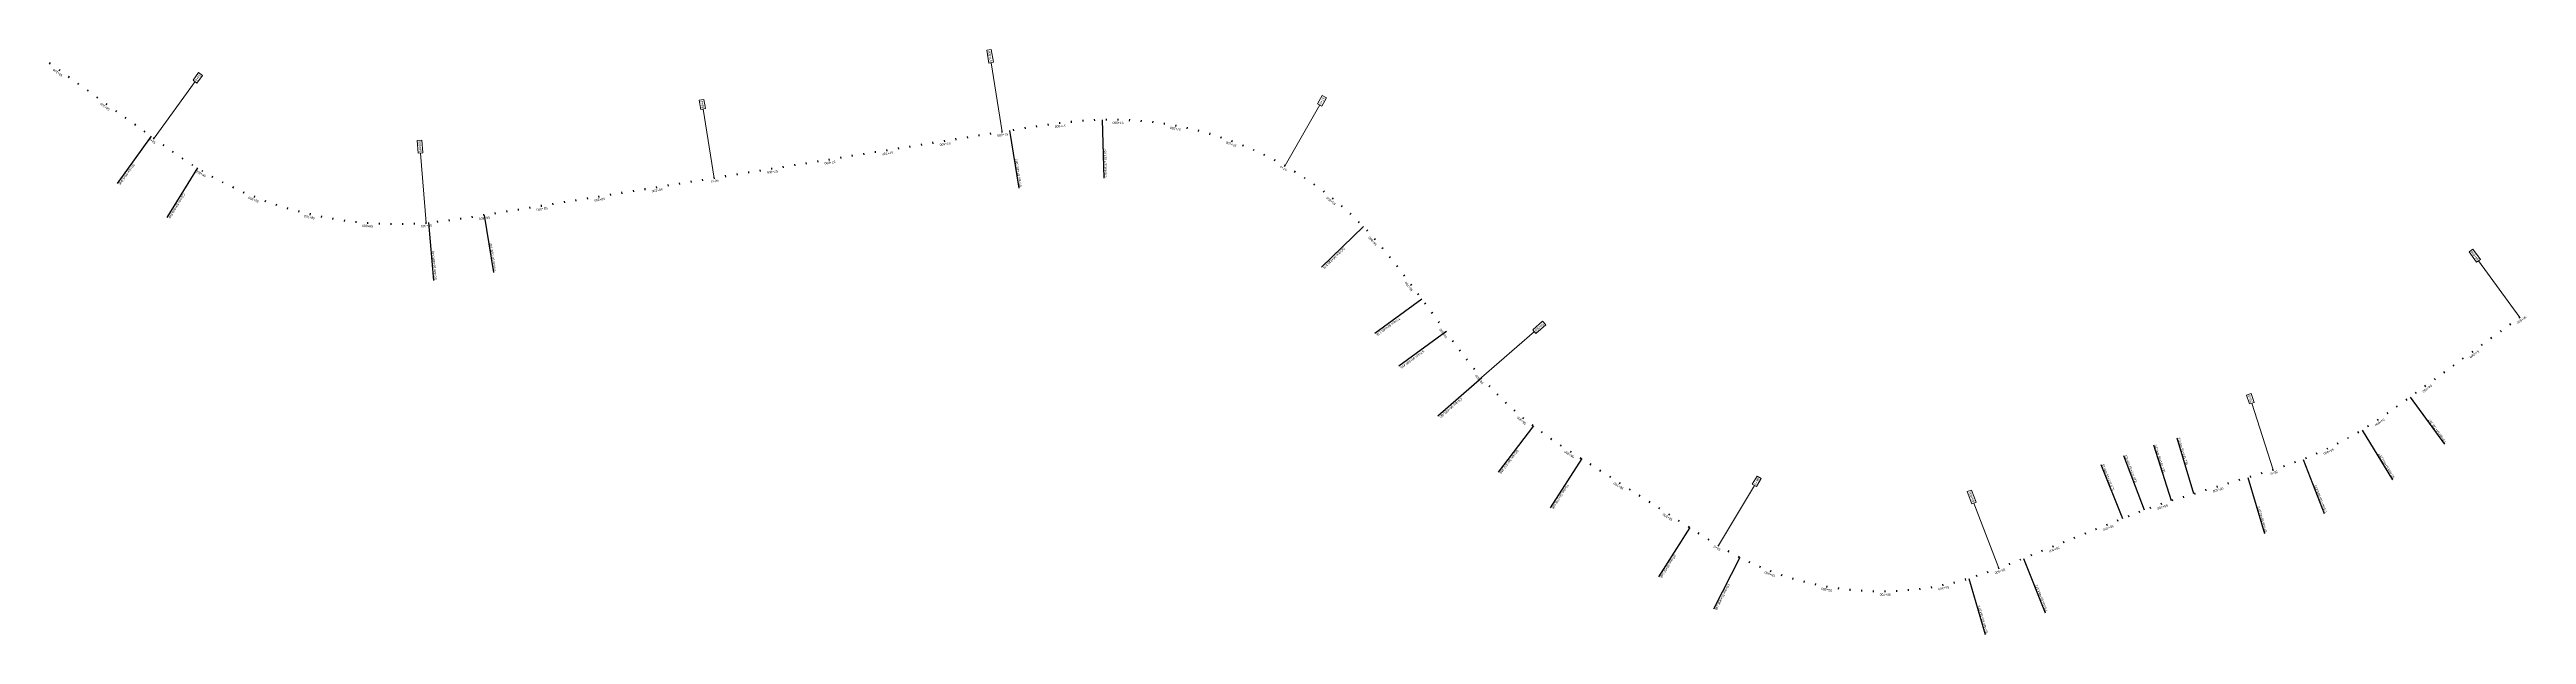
# Model space of a CAD drawing. Header units: metres. Extents: x 286368 to 330619, y 7396693 to 7466163.
# Drawn here: x 309043 to 313290, y 7431818 to 7432822 of the extents above; entities that cross this region are included whole.
import ezdxf

# ---------------------------------------------------------------- set-up
doc = ezdxf.new("R2010")
doc.units = ezdxf.units.M
doc.header["$MEASUREMENT"] = 0
for name, color, linetype, lineweight in [('U-HZ-ESTACAS', 3, 'Continuous', 30), ('U-HZ-KM', 1, 'Continuous', 20), ('U-HZ-NOTAVEIS', 2, 'Continuous', 30)]:
    doc.layers.add(name, color=color, linetype=linetype, lineweight=lineweight)
doc.layers.add('U-HZ-TRAÇO', color=3, linetype='TIC_LINE')
doc.styles.add('ARIAL', font='arial.ttf')
doc.styles.get("Standard").update_dxf_attribs({"font": 'arial.ttf'})
doc.linetypes.add('TIC_LINE', pattern='A,3.5,-0.25,["TIC",Standard,S=0.175,R=0,X=-0.05,Y=-0.1],-0.5', length=4.25)

# ---------------------------------------------------------------- blocks, each defined once
blk = doc.blocks.new('AeccTickLine')
at = {"layer": 'U-HZ-TRAÇO', "lineweight": -2}
blk.add_line((0, 1), (0, -1), dxfattribs=at)

msp = doc.modelspace()

# ---------------------------------------------------------------- linework, layer by layer
at = {"layer": 'U-HZ-KM', "linetype": 'Continuous', "lineweight": 0}
for p, q in [((310657.7, 7432822.3), (310649.8, 7432821)), ((310649.8, 7432821), (310653.3, 7432799)), ((310661.3, 7432800.3), (310657.7, 7432822.3)), ((309222.4, 7432669.8), (309292.6, 7432767.1)), ((309298.7, 7432782.5), (309289.3, 7432769.5)), ((309289.3, 7432769.5), (309295.9, 7432764.7)), ((309295.9, 7432764.7), (309305.3, 7432777.8)), ((309305.3, 7432777.8), (309298.7, 7432782.5)), ((310653.3, 7432799), (310661.3, 7432800.3)), ((310676.4, 7432681.1), (310657.3, 7432799.6)), ((310165.1, 7432736.6), (310157.1, 7432735.3)), ((310157.1, 7432735.3), (310159.7, 7432719.4)), ((310167.7, 7432720.7), (310165.1, 7432736.6)), ((311161.3, 7432622.9), (311220.8, 7432727.1)), ((311225.2, 7432743.1), (311217.2, 7432729.1)), ((311217.2, 7432729.1), (311224.3, 7432725.1)), ((311224.3, 7432725.1), (311232.2, 7432739.1)), ((311232.2, 7432739.1), (311225.2, 7432743.1)), ((310159.7, 7432719.4), (310167.7, 7432720.7)), ((310182.8, 7432601.6), (310163.7, 7432720.1)), ((309681.5, 7432666.9), (309673.4, 7432666.3)), ((309673.4, 7432666.3), (309675.2, 7432644.1)), ((309675.2, 7432644.1), (309683.3, 7432644.7)), ((309688.8, 7432524.7), (309679.2, 7432644.4)), ((309683.3, 7432644.7), (309681.5, 7432666.9)), ((313197.8, 7432479.8), (313191.2, 7432475.1)), ((313191.2, 7432475.1), (313204.3, 7432457)), ((313210.9, 7432461.8), (313197.8, 7432479.8)), ((313204.3, 7432457), (313210.9, 7432461.8)), ((313278.2, 7432362.3), (313207.6, 7432459.4)), ((311603, 7432355.8), (311586.2, 7432341.1)), ((311591.5, 7432335), (311608.3, 7432349.7)), ((311608.3, 7432349.7), (311603, 7432355.8)), ((311498.4, 7432259.3), (311588.9, 7432338.1)), ((311586.2, 7432341.1), (311591.5, 7432335)), ((312817.7, 7432231.7), (312810, 7432229.2)), ((312810, 7432229.2), (312814.9, 7432213.9)), ((312814.9, 7432213.9), (312822.6, 7432216.4)), ((312822.6, 7432216.4), (312817.7, 7432231.7)), ((312855.2, 7432100.8), (312818.7, 7432215.1)), ((311970.7, 7432090), (311962.5, 7432076.2)), ((311977.7, 7432085.9), (311970.7, 7432090)), ((311904.7, 7431970.9), (311966, 7432074.1)), ((311962.5, 7432076.2), (311969.5, 7432072)), ((311969.5, 7432072), (311977.7, 7432085.9)), ((312338.4, 7432066.2), (312330.8, 7432063.4)), ((312330.8, 7432063.4), (312338.7, 7432042.5)), ((312346.3, 7432045.4), (312338.4, 7432066.2)), ((312338.7, 7432042.5), (312346.3, 7432045.4)), ((312385.1, 7431931.8), (312342.5, 7432043.9))]:
    msp.add_line(p, q, dxfattribs=at)
at = {"layer": 'U-HZ-NOTAVEIS', "color": 1, "linetype": 'Continuous', "lineweight": -3}
for p, q in [((310689.2, 7432683.2), (310705.1, 7432584.5)), ((310848, 7432701.6), (310850.6, 7432601.6)), ((309217.6, 7432673.3), (309159, 7432592.2)), ((309296.7, 7432619), (309244.4, 7432533.8)), ((309693, 7432525.1), (309701.6, 7432425.5)), ((309788.1, 7432538), (309804, 7432439.3)), ((311295.6, 7432518.4), (311223.7, 7432448.9)), ((311396, 7432393.9), (311315.4, 7432334.6)), ((311437.3, 7432337.7), (311356.7, 7432278.5)), ((311498.7, 7432258.9), (311423.4, 7432193.1)), ((313090.3, 7432225.8), (313149.1, 7432144.9)), ((311587.1, 7432176.1), (311526.5, 7432096.6)), ((312681.4, 7432047.9), (312650.6, 7432143)), ((312719.6, 7432059.7), (312690.7, 7432155.4)), ((313007.9, 7432169.1), (313060.2, 7432083.8)), ((311669.9, 7432120), (311616.1, 7432035.7)), ((312597.6, 7432016.9), (312560.3, 7432109.6)), ((312634.8, 7432031.5), (312599.4, 7432125)), ((312811.8, 7432087.5), (312840.6, 7431991.7)), ((312906.7, 7432118.8), (312943, 7432025.7)), ((311855.4, 7432001.7), (311801.6, 7431917.4)), ((311941.3, 7431950.6), (311895.7, 7431861.6)), ((312427.4, 7431948.4), (312464.7, 7431855.6)), ((312333.5, 7431914.1), (312361.9, 7431818.2))]:
    msp.add_line(p, q, dxfattribs=at)

# ---------------------------------------------------------------- block references
at = {"layer": 'U-HZ-TRAÇO', "linetype": 'Continuous', "lineweight": -3}
for p, xscale, yscale, zscale, rotation in [((309044, 7432798.5), 1.5, 1.5, 1.5, 144.1785298639419), ((309060.2, 7432786.8), 1.5, 1.5, 1.5, 144.1785298639419), ((309076.4, 7432775.1), 1.5, 1.5, 1.5, 144.1785298639419), ((309092.7, 7432763.4), 1.5, 1.5, 1.5, 144.1785298639419), ((309108.9, 7432751.7), 1.5, 1.5, 1.5, 144.1785298639419), ((309125.1, 7432740), 1.5, 1.5, 1.5, 144.1785298639419), ((309141.3, 7432728.3), 1.5, 1.5, 1.5, 144.1785298639419), ((309157.5, 7432716.6), 1.5, 1.5, 1.5, 144.1785298639419), ((309173.7, 7432704.9), 1.5, 1.5, 1.5, 144.1785298639419), ((309190, 7432693.2), 1.5, 1.5, 1.5, 144.1785298639419), ((309206.2, 7432681.5), 1.5, 1.5, 1.5, 144.1785298639419), ((310676.4, 7432681.1), 1.5, 1.5, 1.5, 189.15200015637), ((310696.1, 7432684.3), 1.5, 1.5, 1.5, 189.1371407247507), ((310715.9, 7432687.5), 1.5, 1.5, 1.5, 188.9335435493269), ((310735.7, 7432690.5), 1.5, 1.5, 1.5, 188.4912139592651), ((310755.4, 7432693.3), 1.5, 1.5, 1.5, 187.8101519545654), ((310775.3, 7432695.9), 1.5, 1.5, 1.5, 186.8903575352279), ((310795.2, 7432698.1), 1.5, 1.5, 1.5, 185.7318307012527), ((310815.1, 7432699.9), 1.5, 1.5, 1.5, 184.3345714526396), ((310835, 7432701.1), 1.5, 1.5, 1.5, 182.6985797893887), ((310855, 7432701.7), 1.5, 1.5, 1.5, 180.8387151433473), ((310875, 7432701.7), 1.5, 1.5, 1.5, 178.9288558262307), ((310895, 7432701), 1.5, 1.5, 1.5, 177.0189965091092), ((310915, 7432699.6), 1.5, 1.5, 1.5, 175.1091371919912), ((310934.9, 7432697.6), 1.5, 1.5, 1.5, 173.1992778748739), ((310954.7, 7432694.9), 1.5, 1.5, 1.5, 171.2894185577523), ((310974.4, 7432691.5), 1.5, 1.5, 1.5, 169.3795592406367), ((310994, 7432687.5), 1.5, 1.5, 1.5, 167.4696999235224), ((311013.4, 7432682.8), 1.5, 1.5, 1.5, 165.5598406064095), ((309222.4, 7432669.8), 1.5, 1.5, 1.5, 144.1947733957495), ((309238.6, 7432658.1), 1.5, 1.5, 1.5, 144.4876468114957), ((309255, 7432646.6), 1.5, 1.5, 1.5, 145.1478008651463), ((310419.7, 7432639.8), 1.5, 1.5, 1.5, 189.15200015637), ((310439.4, 7432643), 1.5, 1.5, 1.5, 189.15200015637), ((310459.2, 7432646.1), 1.5, 1.5, 1.5, 189.15200015637), ((310478.9, 7432649.3), 1.5, 1.5, 1.5, 189.15200015637), ((310498.7, 7432652.5), 1.5, 1.5, 1.5, 189.15200015637), ((310518.4, 7432655.7), 1.5, 1.5, 1.5, 189.15200015637), ((310538.2, 7432658.9), 1.5, 1.5, 1.5, 189.15200015637), ((310557.9, 7432662.1), 1.5, 1.5, 1.5, 189.15200015637), ((310577.7, 7432665.2), 1.5, 1.5, 1.5, 189.15200015637), ((310597.4, 7432668.4), 1.5, 1.5, 1.5, 189.15200015637), ((310617.2, 7432671.6), 1.5, 1.5, 1.5, 189.15200015637), ((310636.9, 7432674.8), 1.5, 1.5, 1.5, 189.15200015637), ((310656.6, 7432678), 1.5, 1.5, 1.5, 189.15200015637), ((311032.7, 7432677.5), 1.5, 1.5, 1.5, 163.6499812892674), ((311051.8, 7432671.6), 1.5, 1.5, 1.5, 161.7401219721732), ((311070.7, 7432665), 1.5, 1.5, 1.5, 159.8302626550526), ((311089.4, 7432657.8), 1.5, 1.5, 1.5, 157.9204033379091), ((311107.8, 7432650), 1.5, 1.5, 1.5, 156.0105440208052), ((311125.9, 7432641.5), 1.5, 1.5, 1.5, 154.1006847036672), ((309271.5, 7432635.3), 1.5, 1.5, 1.5, 146.1752355567014), ((309288.2, 7432624.4), 1.5, 1.5, 1.5, 147.5699508861608), ((309305.3, 7432613.9), 1.5, 1.5, 1.5, 149.2865110898275), ((309322.6, 7432603.9), 1.5, 1.5, 1.5, 151.0494581517379), ((310143.3, 7432595.2), 1.5, 1.5, 1.5, 189.15200015637), ((310163, 7432598.4), 1.5, 1.5, 1.5, 189.15200015637), ((310182.8, 7432601.6), 1.5, 1.5, 1.5, 189.15200015637), ((310202.5, 7432604.8), 1.5, 1.5, 1.5, 189.15200015637), ((310222.2, 7432608), 1.5, 1.5, 1.5, 189.15200015637), ((310242, 7432611.2), 1.5, 1.5, 1.5, 189.15200015637), ((310261.7, 7432614.3), 1.5, 1.5, 1.5, 189.15200015637), ((310281.5, 7432617.5), 1.5, 1.5, 1.5, 189.15200015637), ((310301.2, 7432620.7), 1.5, 1.5, 1.5, 189.15200015637), ((310321, 7432623.9), 1.5, 1.5, 1.5, 189.15200015637), ((310340.7, 7432627.1), 1.5, 1.5, 1.5, 189.15200015637), ((310360.5, 7432630.2), 1.5, 1.5, 1.5, 189.15200015637), ((310380.2, 7432633.4), 1.5, 1.5, 1.5, 189.15200015637), ((310400, 7432636.6), 1.5, 1.5, 1.5, 189.15200015637), ((311143.7, 7432632.5), 1.5, 1.5, 1.5, 152.1908253865547), ((311161.3, 7432622.9), 1.5, 1.5, 1.5, 150.2809660694569), ((311178.5, 7432612.7), 1.5, 1.5, 1.5, 148.3711067523373), ((311195.3, 7432601.9), 1.5, 1.5, 1.5, 146.4612474352273), ((309340.3, 7432594.5), 1.5, 1.5, 1.5, 152.8124052136483), ((309358.2, 7432585.7), 1.5, 1.5, 1.5, 154.5753522755911), ((309376.4, 7432577.3), 1.5, 1.5, 1.5, 156.3382993375137), ((309394.8, 7432569.6), 1.5, 1.5, 1.5, 158.1012463994485), ((309413.5, 7432562.4), 1.5, 1.5, 1.5, 159.8641934613642), ((309432.4, 7432555.8), 1.5, 1.5, 1.5, 161.6271405232926), ((309886.6, 7432553.9), 1.5, 1.5, 1.5, 189.15200015637), ((309906.3, 7432557.1), 1.5, 1.5, 1.5, 189.15200015637), ((309926.1, 7432560.3), 1.5, 1.5, 1.5, 189.15200015637), ((309945.8, 7432563.4), 1.5, 1.5, 1.5, 189.15200015637), ((309965.6, 7432566.6), 1.5, 1.5, 1.5, 189.15200015637), ((309985.3, 7432569.8), 1.5, 1.5, 1.5, 189.15200015637), ((310005, 7432573), 1.5, 1.5, 1.5, 189.15200015637), ((310024.8, 7432576.2), 1.5, 1.5, 1.5, 189.15200015637), ((310044.5, 7432579.3), 1.5, 1.5, 1.5, 189.15200015637), ((310064.3, 7432582.5), 1.5, 1.5, 1.5, 189.15200015637), ((310084, 7432585.7), 1.5, 1.5, 1.5, 189.15200015637), ((310103.8, 7432588.9), 1.5, 1.5, 1.5, 189.15200015637), ((310123.5, 7432592.1), 1.5, 1.5, 1.5, 189.15200015637), ((311211.8, 7432590.6), 1.5, 1.5, 1.5, 144.5513881180754), ((311227.9, 7432578.7), 1.5, 1.5, 1.5, 142.6415288009703), ((311243.6, 7432566.3), 1.5, 1.5, 1.5, 140.7316694838328), ((311258.9, 7432553.4), 1.5, 1.5, 1.5, 138.8218101667361), ((309451.4, 7432549.8), 1.5, 1.5, 1.5, 163.390087585201), ((309470.7, 7432544.4), 1.5, 1.5, 1.5, 165.1530346471362), ((309490.1, 7432539.6), 1.5, 1.5, 1.5, 166.9159817090488), ((309509.6, 7432535.4), 1.5, 1.5, 1.5, 168.6789287709763), ((309529.3, 7432531.7), 1.500000000000001, 1.500000000000001, 1.500000000000001, 170.4418758329031), ((309549.1, 7432528.7), 1.5, 1.5, 1.5, 172.2048228948298), ((309568.9, 7432526.3), 1.5, 1.5, 1.5, 173.9677699567595), ((309588.9, 7432524.5), 1.5, 1.5, 1.5, 175.7307170186824), ((309608.8, 7432523.3), 1.5, 1.5, 1.5, 177.493664080606), ((309628.8, 7432522.8), 1.5, 1.5, 1.5, 179.2566111425319), ((309648.8, 7432522.8), 1.5, 1.5, 1.5, 181.0195582044571), ((309668.8, 7432523.5), 1.5, 1.5, 1.5, 182.7825052663833), ((309688.8, 7432524.7), 1.5, 1.5, 1.5, 184.5454523283066), ((309708.7, 7432526.6), 1.5, 1.5, 1.5, 186.1946528844195), ((309728.5, 7432529), 1.5, 1.5, 1.5, 187.4849029226837), ((309748.3, 7432531.8), 1.5, 1.5, 1.5, 188.4078723230435), ((309768.1, 7432534.8), 1.5, 1.5, 1.5, 188.963561085499), ((309787.8, 7432538), 1.5, 1.5, 1.5, 189.1519692100502), ((309807.6, 7432541.2), 1.5, 1.5, 1.5, 189.15200015637), ((309827.3, 7432544.4), 1.5, 1.5, 1.5, 189.15200015637), ((309847.1, 7432547.5), 1.5, 1.5, 1.5, 189.15200015637), ((309866.8, 7432550.7), 1.5, 1.5, 1.5, 189.15200015637), ((311273.7, 7432540), 1.5, 1.5, 1.5, 136.9119508496426), ((311288.1, 7432526.1), 1.5, 1.5, 1.5, 135.002091532525), ((311302, 7432511.7), 1.5, 1.5, 1.5, 133.1173683383173), ((311315.4, 7432496.9), 1.5, 1.5, 1.5, 131.4364271091489), ((311328.5, 7432481.7), 1.5, 1.5, 1.5, 129.9942182946184), ((311341.1, 7432466.3), 1.5, 1.5, 1.5, 128.7907418947257), ((311353.5, 7432450.6), 1.5, 1.5, 1.5, 127.8259979094708), ((311365.7, 7432434.7), 1.5, 1.5, 1.5, 127.0999863388539), ((311377.7, 7432418.7), 1.5, 1.5, 1.5, 126.6127071828747), ((311389.6, 7432402.6), 1.5, 1.5, 1.5, 126.3641604415334), ((311401.4, 7432386.5), 1.5, 1.5, 1.5, 126.3292099921311), ((311413.3, 7432370.4), 1.5, 1.5, 1.5, 126.3292099921311), ((311425.1, 7432354.3), 1.5, 1.5, 1.5, 126.3292099921311), ((313262, 7432350.6), 1.5, 1.5, 1.5, 216.018646100132), ((313278.2, 7432362.3), 1.5, 1.5, 1.5, 216.018646100132), ((311437, 7432338.2), 1.5, 1.5, 1.5, 126.3292099921311), ((311448.8, 7432322.1), 1.5, 1.5, 1.5, 126.5099323825074), ((311460.8, 7432306), 1.5, 1.5, 1.5, 127.0724849118398), ((313197.3, 7432303.5), 1.5, 1.5, 1.5, 216.018646100132), ((313213.5, 7432315.3), 1.5, 1.5, 1.5, 216.018646100132), ((313229.7, 7432327.1), 1.5, 1.5, 1.5, 216.018646100132), ((313245.8, 7432338.8), 1.5, 1.5, 1.5, 216.018646100132), ((311473, 7432290.2), 1.5, 1.5, 1.5, 128.0170093045926), ((311485.5, 7432274.6), 1.5, 1.5, 1.5, 129.3435055607661), ((311498.4, 7432259.3), 1.5, 1.5, 1.5, 131.05197368036), ((313132.6, 7432256.5), 1.5, 1.5, 1.5, 216.018646100132), ((313148.8, 7432268.2), 1.5, 1.5, 1.5, 216.018646100132), ((313164.9, 7432280), 1.5, 1.5, 1.5, 216.018646100132), ((313181.1, 7432291.8), 1.5, 1.5, 1.5, 216.018646100132), ((311511.8, 7432244.4), 1.5, 1.5, 1.5, 132.9616912732327), ((311525.6, 7432230), 1.5, 1.5, 1.5, 134.8715505902404), ((311540, 7432216.1), 1.5, 1.5, 1.5, 136.7814099073076), ((313084.1, 7432221.2), 1.5, 1.5, 1.5, 215.9916662861285), ((313100.2, 7432233), 1.5, 1.5, 1.5, 216.018646100132), ((313116.4, 7432244.7), 1.5, 1.5, 1.5, 216.018646100132), ((311554.8, 7432202.6), 1.5, 1.5, 1.5, 138.6912692243423), ((311570, 7432189.7), 1.5, 1.5, 1.5, 140.601128541394), ((311585.7, 7432177.2), 1.5, 1.5, 1.5, 142.5109878584497), ((313018.3, 7432175.6), 1.5, 1.5, 1.5, 212.546108245118), ((313035.1, 7432186.6), 1.5, 1.5, 1.5, 213.9488751995887), ((313051.5, 7432197.9), 1.5, 1.5, 1.5, 214.990723857914), ((313067.9, 7432209.5), 1.5, 1.5, 1.5, 215.6716542200938), ((311601.7, 7432165.3), 1.5, 1.5, 1.5, 144.2632485184535), ((311618.1, 7432153.8), 1.5, 1.5, 1.5, 145.6351399079341), ((311634.7, 7432142.7), 1.5, 1.5, 1.5, 146.6250594339943), ((311651.5, 7432131.8), 1.5, 1.5, 1.5, 147.2330070966339), ((312930.2, 7432128.6), 1.5, 1.5, 1.5, 203.5910368856076), ((312948.4, 7432136.9), 1.5, 1.5, 1.5, 205.3956283663344), ((312966.4, 7432145.7), 1.5, 1.5, 1.5, 207.2002198470574), ((312984, 7432155.1), 1.5, 1.5, 1.5, 209.0048113277878), ((313001.3, 7432165.1), 1.5, 1.5, 1.5, 210.8094028085071), ((311668.3, 7432121), 1.5, 1.5, 1.5, 147.458982895853), ((311685.2, 7432110.3), 1.5, 1.5, 1.5, 147.4605854884805), ((311702.1, 7432099.5), 1.5, 1.5, 1.5, 147.4605854884805), ((311718.9, 7432088.7), 1.5, 1.5, 1.5, 147.4605854884805), ((312817, 7432089.1), 1.5, 1.5, 1.5, 196.7946828244869), ((312836.1, 7432094.9), 1.5, 1.5, 1.5, 197.0739011244331), ((312855.2, 7432100.8), 1.5, 1.5, 1.5, 197.7140377205245), ((312874.2, 7432107.1), 1.5, 1.5, 1.5, 198.7150926127614), ((312893.1, 7432113.7), 1.5, 1.5, 1.5, 200.0770658011437), ((312911.8, 7432120.8), 1.5, 1.5, 1.5, 201.7864454048951), ((311735.8, 7432078), 1.5, 1.5, 1.5, 147.4605854884805), ((311752.6, 7432067.2), 1.5, 1.5, 1.5, 147.4605854884805), ((311769.5, 7432056.5), 1.5, 1.5, 1.5, 147.4605854884805), ((311786.4, 7432045.7), 1.5, 1.5, 1.5, 147.4605854884805), ((312683, 7432048.4), 1.5, 1.5, 1.5, 197.8298302138929), ((312702.1, 7432054.4), 1.5, 1.5, 1.5, 197.0200997304952), ((312721.3, 7432060.2), 1.5, 1.5, 1.5, 196.7811709435926), ((312740.4, 7432066), 1.5, 1.5, 1.5, 196.7811709435926), ((312759.6, 7432071.7), 1.5, 1.5, 1.5, 196.7811709435926), ((312778.7, 7432077.5), 1.5, 1.5, 1.5, 196.7811709435926), ((312797.8, 7432083.3), 1.5, 1.5, 1.5, 196.7811709435926), ((311803.2, 7432035), 1.5, 1.5, 1.5, 147.4605854884805), ((311820.1, 7432024.2), 1.5, 1.5, 1.5, 147.4605854884805), ((311836.9, 7432013.4), 1.5, 1.5, 1.5, 147.4605854884805), ((311853.8, 7432002.7), 1.5, 1.5, 1.5, 147.4605854884805), ((312570.8, 7432006.1), 1.5, 1.5, 1.5, 201.8998794034969), ((312589.3, 7432013.5), 1.5, 1.5, 1.5, 201.8998794034969), ((312607.9, 7432021), 1.5, 1.5, 1.5, 201.8120593201872), ((312626.5, 7432028.3), 1.5, 1.5, 1.5, 201.208351163768), ((312645.2, 7432035.4), 1.5, 1.5, 1.5, 200.1195052961489), ((312664, 7432042.1), 1.5, 1.5, 1.5, 198.9735897058801), ((311870.7, 7431991.9), 1.5, 1.5, 1.5, 147.6386087729773), ((311887.6, 7431981.3), 1.5, 1.5, 1.5, 148.2471991864259), ((311904.7, 7431970.9), 1.5, 1.5, 1.5, 149.2882105773317), ((311922, 7431960.9), 1.5, 1.5, 1.5, 150.7616429456947), ((312459.4, 7431961.3), 1.5, 1.5, 1.5, 201.8998794034969), ((312478, 7431968.8), 1.5, 1.5, 1.5, 201.8998794034969), ((312496.5, 7431976.2), 1.5, 1.5, 1.5, 201.8998794034969), ((312515.1, 7431983.7), 1.5, 1.5, 1.5, 201.8998794034969), ((312533.7, 7431991.2), 1.5, 1.5, 1.5, 201.8998794034969), ((312552.2, 7431998.6), 1.5, 1.5, 1.5, 201.8998794034969), ((311939.6, 7431951.4), 1.5, 1.5, 1.5, 152.6674962915149), ((311957.6, 7431942.6), 1.500000000000001, 1.500000000000001, 1.500000000000001, 154.8277473305429), ((311975.8, 7431934.4), 1.5, 1.5, 1.5, 156.9898522178232), ((311994.4, 7431927), 1.5, 1.5, 1.5, 159.1519571051126), ((312013.2, 7431920.2), 1.5, 1.5, 1.5, 161.3140619923888), ((312347.4, 7431918.4), 1.5, 1.5, 1.5, 197.9550799265605), ((312366.3, 7431924.8), 1.5, 1.5, 1.5, 199.5859287469548), ((312385.1, 7431931.8), 1.5, 1.5, 1.5, 200.7843565898918), ((312403.7, 7431939), 1.5, 1.5, 1.5, 201.5503634553717), ((312422.3, 7431946.4), 1.5, 1.5, 1.5, 201.8839493433942), ((312440.9, 7431953.9), 1.5, 1.5, 1.5, 201.8998794034969), ((312032.3, 7431914.2), 1.5, 1.5, 1.5, 163.4761668796752), ((312051.5, 7431908.8), 1.5, 1.5, 1.5, 165.6382717669781), ((312071, 7431904.2), 1.5, 1.5, 1.5, 167.8003766542529), ((312090.6, 7431900.4), 1.5, 1.5, 1.5, 169.9624815415443), ((312110.4, 7431897.3), 1.5, 1.5, 1.5, 172.1245864288249), ((312130.2, 7431894.9), 1.5, 1.5, 1.5, 174.2866913161108), ((312150.2, 7431893.3), 1.5, 1.5, 1.5, 176.4487962033975), ((312170.2, 7431892.4), 1.5, 1.5, 1.5, 178.6109010906859), ((312190.2, 7431892.3), 1.5, 1.5, 1.5, 180.7730059779717), ((312210.1, 7431893), 1.5, 1.5, 1.5, 182.9351108652552), ((312230.1, 7431894.4), 1.5, 1.5, 1.5, 185.0972157525406), ((312250, 7431896.5), 1.5, 1.5, 1.5, 187.259320639827), ((312269.8, 7431899.4), 1.5, 1.5, 1.5, 189.4214255271177), ((312289.4, 7431903.1), 1.5, 1.5, 1.5, 191.5835304144046), ((312308.9, 7431907.4), 1.5, 1.5, 1.5, 193.7456353016803), ((312328.3, 7431912.6), 1.5, 1.5, 1.5, 195.9077401889723)]:
    msp.add_blockref('AeccTickLine', p, dxfattribs=dict(at, xscale=xscale, yscale=yscale, zscale=zscale, rotation=rotation))

# ---------------------------------------------------------------- texts
at = {"layer": 'U-HZ-ESTACAS', "style": 'ARIAL'}
for s, rotation, p in [('59+200', 144.1785, (309065.9, 7432778.6)), ('59+100', 144.1785, (309147, 7432720.1)), ('57+400', 186.8904, (310785, 7432693.7)), ('57+300', 178.9289, (310884.4, 7432698.2)), ('57+200', 169.3796, (310983, 7432686.5)), ('59+0', 144.1948, (309225.5, 7432663.4)), ('57+700', 189.152, (310488.7, 7432647.5)), ('57+600', 189.152, (310587.5, 7432663.4)), ('57+500', 189.152, (310686.2, 7432679.3)), ('57+100', 159.8303, (311078.4, 7432658.6)), ('58+900', 149.2865, (309311.6, 7432606.2)), ('58+0', 189.152, (310189.5, 7432599.3)), ('57+900', 189.152, (310291.3, 7432615.7)), ('57+800', 189.152, (310390, 7432631.6)), ('57+0', 150.281, (311165.1, 7432616.9)), ('58+800', 158.1012, (309402.3, 7432563)), ('58+200', 189.152, (309995.1, 7432568)), ('58+100', 189.152, (310093.8, 7432583.9)), ('56+900', 140.7317, (311248.7, 7432557.8)), ('58+700', 166.916, (309498.5, 7432534.2)), ('58+600', 175.7307, (309598, 7432520.5)), ('58+500', 184.5455, (309698.4, 7432522.2)), ('58+400', 189.152, (309797.6, 7432536.2)), ('58+300', 189.152, (309896.4, 7432552.1)), ('56+800', 131.4364, (311319.1, 7432487.7)), ('56+700', 126.6127, (311380.6, 7432409.2)), ('56+600', 126.3292, (311439.8, 7432328.6)), ('54+500', 216.0186, (313287.7, 7432365.2)), ('54+600', 216.0186, (313206.9, 7432306.3)), ('56+500', 131.052, (311502, 7432250)), ('54+700', 216.0186, (313126, 7432247.5)), ('56+400', 140.6011, (311575.1, 7432181.1)), ('54+800', 213.9489, (313044.7, 7432189.1)), ('56+300', 147.233, (311657.6, 7432123.9)), ('54+900', 205.3956, (312958.3, 7432137.9)), ('55+0', 197.714, (312862.2, 7432099.6)), ('56+200', 147.4606, (311741.9, 7432070.1)), ('55+100', 196.7812, (312769.5, 7432071.2)), ('56+100', 147.4606, (311826.2, 7432016.3)), ('55+300', 201.8999, (312580.7, 7432006.5)), ('55+200', 198.9736, (312674, 7432042)), ('56+0', 149.2882, (311908.4, 7431964.9)), ('55+400', 201.8999, (312487.9, 7431969.2)), ('55+900', 159.152, (312002, 7431920.5)), ('55+500', 200.7844, (312395.1, 7431932)), ('55+800', 169.9625, (312099.3, 7431895.5)), ('55+700', 180.773, (312199.6, 7431889.1)), ('55+600', 191.5835, (312299.3, 7431901.7))]:
    msp.add_text(s, height=4, rotation=rotation, dxfattribs=at).set_placement(p)
at = {"layer": 'U-HZ-KM', "style": 'ARIAL'}
for s, rotation, p in [('57+500', 99.152, (310659, 7432801.7)), ('59+0', 234.1948, (309299.4, 7432779.9)), ('58+0', 99.152, (310165.3, 7432722.1)), ('57+0', 240.281, (311226.1, 7432740.5)), ('58+500', 94.5455, (309681.1, 7432646.3)), ('54+500', 126.0186, (313208.2, 7432462)), ('56+500', 221.052, (311603.1, 7432353.1)), ('55+0', 107.714, (312820, 7432217.4)), ('56+0', 239.2882, (311971.6, 7432087.4)), ('55+500', 110.7844, (312343.7, 7432046.3))]:
    msp.add_text(s, height=4, rotation=rotation, dxfattribs=at).set_placement(p)
at = {"layer": 'U-HZ-NOTAVEIS', "style": 'ARIAL'}
for s, rotation, p in [('CS=km 57+327,057', 91.5126, (310855.9, 7432602.8)), ('ST=km 59+5,948', 234.1785, (309186.4, 7432626.6)), ('ST=km 57+487,057', 99.152, (310710.2, 7432586.3)), ('CS=km 58+909,948', 238.4096, (309272.7, 7432576)), ('SC=km 58+495,740', 94.9209, (309706.8, 7432426.9)), ('TS=km 58+399,740', 99.152, (309809.1, 7432441.3)), ('SC=km 56+829,178', 223.9686, (311261.6, 7432482.7)), ('TS=km 56+669,178', 216.3292, (311357, 7432362.7)), ('ST=km 56+599,455', 216.3292, (311398.3, 7432306.5)), ('CS=km 56+499,455', 221.1039, (311463, 7432224.9)), ('TS=km 54+732,267', 126.0186, (313152.8, 7432148.9)), ('SC=km 56+378,168', 232.6859, (311558.9, 7432135.7)), ('SC=km 55+181,735', 287.9271, (312651.5, 7432143.2)), ('TS=km 55+141,735', 286.7812, (312691.6, 7432155.6)), ('ST=km 55+271,073', 291.8999, (312561.3, 7432110.3)), ('CS=km 55+231,073', 290.754, (312600.6, 7432125.3)), ('SC=km 54+832,267', 121.5072, (313064.2, 7432087.5)), ('TS=km 56+278,168', 237.4606, (311644.8, 7432076.9)), ('CS=km 54+945,473', 111.2926, (312947.6, 7432028.5)), ('ST=km 55+45,473', 106.7812, (312845.4, 7431994.2)), ('ST=km 56+58,148', 237.4606, (311828.6, 7431955.9)), ('CS=km 55+958,148', 242.8658, (311920.6, 7431905.8)), ('TS=km 55+454,571', 111.8999, (312469.2, 7431858.7)), ('SC=km 55+554,571', 106.4946, (312366.7, 7431820.7))]:
    msp.add_text(s, height=4, rotation=rotation, dxfattribs=at).set_placement(p)

doc.saveas('drawing.dxf')
